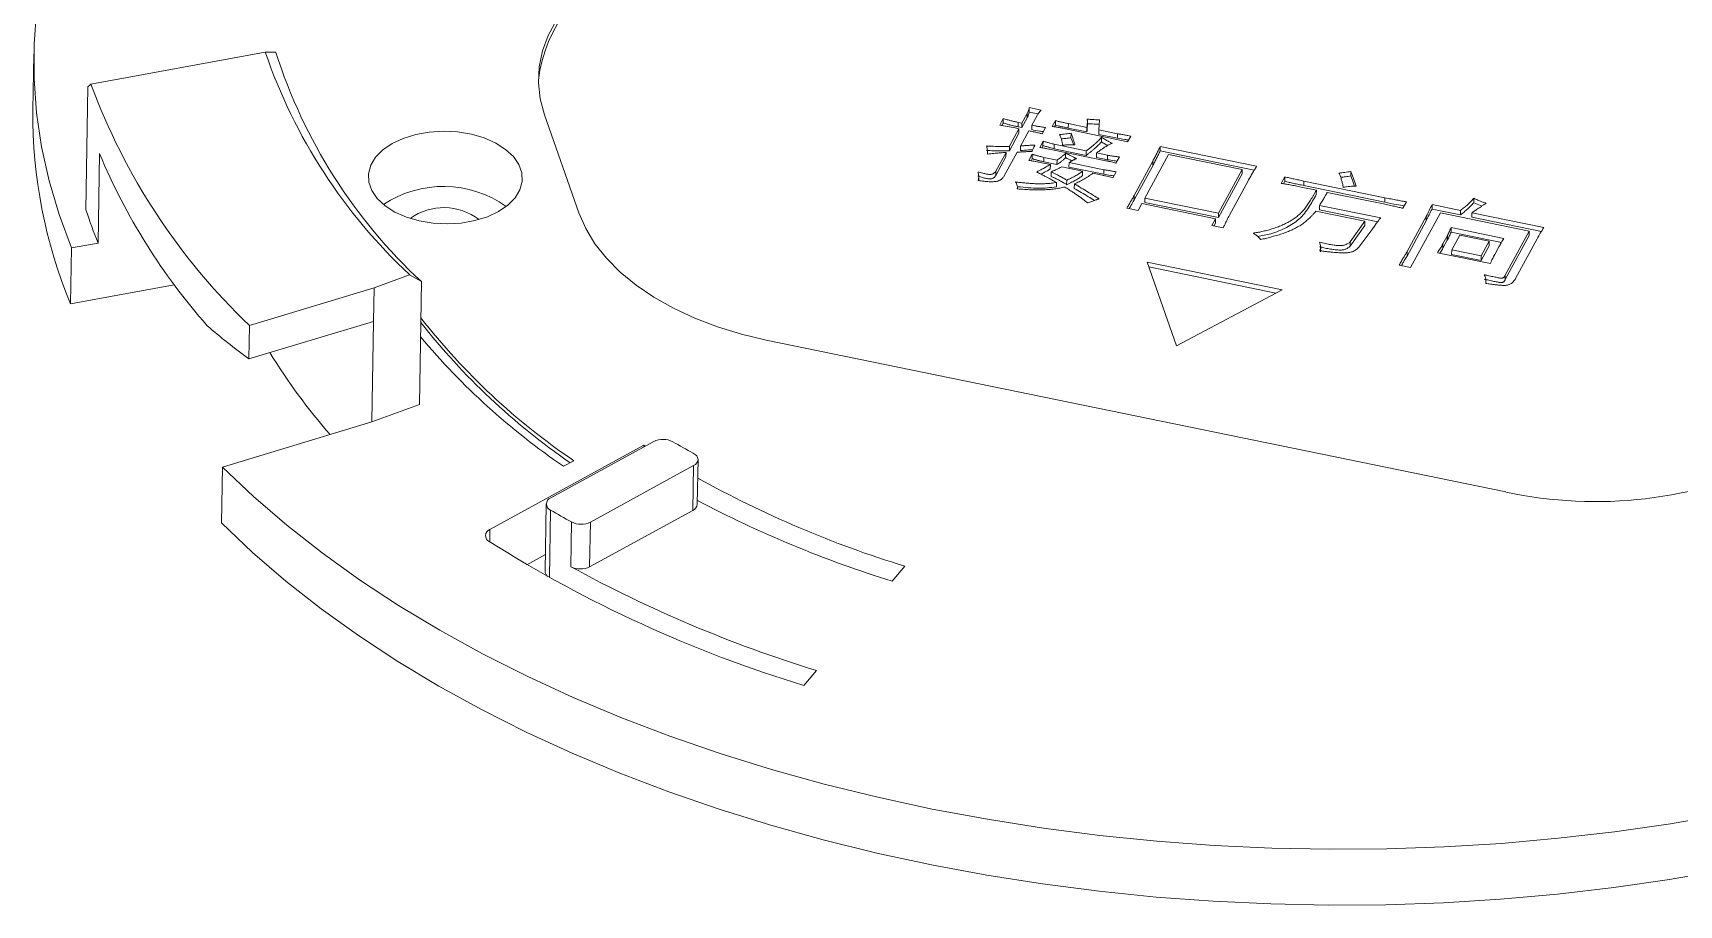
# Model space of a CAD drawing. Header units: inches. Extents: x 1813 to 4218, y 284 to 889.
# Drawn here: x 4082.3 to 4141.1, y 374.8 to 406 of the extents above; entities that cross this region are included whole.
import ezdxf

# ---------------------------------------------------------------- set-up
doc = ezdxf.new("R2010")
doc.units = ezdxf.units.IN
doc.header["$LTSCALE"] = 15

msp = doc.modelspace()

# ---------------------------------------------------------------- linework, layer by layer
at = {"color": 7, "linetype": 'Continuous', "lineweight": 15}
for p, q in [((4082.342, 405.216), (4082.311, 403.22)), ((4090.605, 405.294), (4084.38, 404.147)), ((4084.273, 404.046), (4084.205, 399.654)), ((4117.888, 403.148), (4117.891, 403.308)), ((4117.891, 403.308), (4118.319, 403.22)), ((4100.577, 403.053), (4101.811, 399.544)), ((4116.837, 402.683), (4116.964, 402.916)), ((4116.914, 402.67), (4116.961, 402.756)), ((4116.961, 402.756), (4116.964, 402.916)), ((4117.494, 402.621), (4117.496, 402.78)), ((4117.496, 402.78), (4117.633, 402.752)), ((4117.63, 402.593), (4117.82, 402.942)), ((4117.63, 402.593), (4117.633, 402.752)), ((4117.633, 402.752), (4117.822, 403.102)), ((4117.82, 402.942), (4117.822, 403.102)), ((4117.888, 403.148), (4118.209, 403.083)), ((4118.173, 403.03), (4117.983, 402.68)), ((4118.715, 402.634), (4118.829, 402.843)), ((4118.826, 402.684), (4118.829, 402.843)), ((4119.287, 402.576), (4119.289, 402.736)), ((4119.289, 402.736), (4119.951, 402.6)), ((4119.967, 402.64), (4119.969, 402.8)), ((4120.401, 402.87), (4120.379, 402.512)), ((4117.181, 401.765), (4117.522, 402.395)), ((4117.183, 401.925), (4117.525, 402.554)), ((4117.525, 402.554), (4117.389, 402.582)), ((4117.494, 402.621), (4117.63, 402.593)), ((4117.522, 402.395), (4117.525, 402.554)), ((4117.875, 402.482), (4117.578, 401.935)), ((4117.98, 402.521), (4117.983, 402.68)), ((4118.476, 402.592), (4118.356, 402.371)), ((4118.792, 402.621), (4118.826, 402.684)), ((4120.959, 402.185), (4119.247, 402.537)), ((4119.287, 402.576), (4119.949, 402.44)), ((4119.382, 402.233), (4119.384, 402.392)), ((4119.949, 402.44), (4119.951, 402.6)), ((4120.377, 402.352), (4120.379, 402.512)), ((4120.377, 402.352), (4121.039, 402.216)), ((4120.379, 402.512), (4121.041, 402.376)), ((4120.471, 402.086), (4120.473, 402.246)), ((4121.039, 402.216), (4121.041, 402.376)), ((4121.515, 402.291), (4121.401, 402.081)), ((4084.69, 401.663), (4084.64, 398.469)), ((4116.7, 400.88), (4117.061, 401.544)), ((4116.702, 401.04), (4117.063, 401.704)), ((4117.458, 401.713), (4117.002, 400.874)), ((4117.061, 401.544), (4117.063, 401.704)), ((4117.181, 401.765), (4117.183, 401.925)), ((4117.575, 401.775), (4117.578, 401.935)), ((4117.882, 401.419), (4118.002, 401.64)), ((4118, 401.48), (4118.002, 401.64)), ((4118.265, 401.884), (4118.385, 402.106)), ((4118.342, 401.871), (4118.382, 401.946)), ((4118.382, 401.946), (4118.385, 402.106)), ((4120.626, 401.412), (4118.719, 401.804)), ((4118.778, 401.839), (4118.781, 401.998)), ((4118.778, 401.839), (4119.927, 401.602)), ((4118.781, 401.998), (4119.929, 401.762)), ((4119.19, 401.521), (4119.192, 401.68)), ((4119.927, 401.602), (4119.929, 401.762)), ((4120.297, 401.526), (4120.299, 401.686)), ((4120.299, 401.686), (4120.688, 401.606)), ((4120.686, 401.446), (4120.688, 401.606)), ((4121.11, 401.545), (4120.989, 401.324)), ((4122.869, 401.637), (4122.021, 400.076)), ((4122.565, 401.76), (4122.568, 401.919)), ((4122.565, 401.76), (4125.927, 401.068)), ((4122.568, 401.919), (4126.013, 401.211)), ((4125.496, 401.097), (4122.869, 401.637)), ((4116.7, 400.88), (4116.702, 401.04)), ((4117.96, 401.407), (4118, 401.48)), ((4118.647, 401.274), (4118.336, 401.338)), ((4118.415, 401.369), (4118.418, 401.529)), ((4118.415, 401.369), (4118.882, 401.273)), ((4118.418, 401.529), (4118.885, 401.433)), ((4118.645, 401.115), (4118.647, 401.274)), ((4118.674, 400.85), (4118.677, 401.009)), ((4118.882, 401.273), (4118.885, 401.433)), ((4119.796, 401.038), (4119.056, 401.19)), ((4119.311, 401.185), (4119.313, 401.345)), ((4119.311, 401.185), (4120.556, 400.929)), ((4119.313, 401.345), (4120.559, 401.089)), ((4119.793, 400.879), (4119.796, 401.038)), ((4120.497, 400.894), (4120.166, 400.962)), ((4120.297, 401.526), (4120.686, 401.446)), ((4120.556, 400.929), (4120.559, 401.089)), ((4120.993, 401.012), (4120.879, 400.803)), ((4121.636, 400.008), (4122.3, 401.231)), ((4121.638, 400.167), (4122.302, 401.391)), ((4122.3, 401.231), (4122.302, 401.391)), ((4124.649, 399.535), (4125.496, 401.097)), ((4125.494, 400.937), (4125.496, 401.097)), ((4129.371, 400.865), (4129.374, 401.025)), ((4116.086, 400.702), (4116.088, 400.825)), ((4117.468, 400.404), (4117.469, 400.479)), ((4118.86, 400.475), (4118.862, 400.634)), ((4119.228, 400.554), (4119.23, 400.714)), ((4119.501, 400.42), (4119.504, 400.58)), ((4124.646, 399.376), (4125.494, 400.937)), ((4125.709, 400.691), (4125.044, 399.467)), ((4126.894, 400.602), (4127.02, 400.835)), ((4126.971, 400.589), (4127.018, 400.676)), ((4127.018, 400.676), (4127.02, 400.835)), ((4128.146, 400.358), (4127.601, 400.47)), ((4127.693, 400.524), (4127.695, 400.684)), ((4127.693, 400.524), (4130.593, 399.928)), ((4127.695, 400.684), (4130.595, 400.087)), ((4121.636, 400.008), (4121.638, 400.167)), ((4121.913, 399.878), (4121.781, 399.633)), ((4124.541, 399.337), (4121.913, 399.878)), ((4122.019, 399.916), (4122.021, 400.076)), ((4122.019, 399.916), (4124.646, 399.376)), ((4122.021, 400.076), (4124.649, 399.535)), ((4128.143, 400.198), (4128.146, 400.358)), ((4128.26, 399.656), (4128.263, 399.816)), ((4128.263, 399.816), (4130.443, 399.368)), ((4130.54, 399.866), (4128.535, 400.278)), ((4130.593, 399.928), (4130.595, 400.087)), ((4131.361, 399.943), (4131.234, 399.71)), ((4132.279, 399.685), (4132.281, 399.844)), ((4132.281, 399.844), (4133.293, 399.636)), ((4133.764, 399.91), (4133.767, 400.07)), ((4121.781, 399.633), (4121.372, 399.717)), ((4124.408, 399.093), (4124.541, 399.337)), ((4124.539, 399.178), (4124.541, 399.337)), ((4124.646, 399.376), (4124.649, 399.535)), ((4129.881, 399.25), (4128.129, 399.61)), ((4128.26, 399.656), (4130.336, 399.229)), ((4129.353, 398.516), (4129.881, 399.25)), ((4129.879, 399.09), (4129.881, 399.25)), ((4131.387, 398.003), (4132.07, 399.261)), ((4131.389, 398.162), (4132.073, 399.421)), ((4132.576, 399.551), (4131.513, 397.593)), ((4132.07, 399.261), (4132.073, 399.421)), ((4132.279, 399.685), (4133.291, 399.477)), ((4135.748, 398.898), (4132.576, 399.551)), ((4133.291, 399.477), (4133.293, 399.636)), ((4133.699, 399.393), (4133.702, 399.552)), ((4133.699, 399.393), (4136.183, 398.882)), ((4133.702, 399.552), (4136.271, 399.024)), ((4124.817, 399.009), (4124.408, 399.093)), ((4124.484, 399.077), (4124.539, 399.178)), ((4129.351, 398.357), (4129.879, 399.09)), ((4130.124, 398.941), (4129.66, 398.324)), ((4132.667, 398.444), (4132.825, 398.735)), ((4132.823, 398.575), (4132.825, 398.735)), ((4132.955, 398.859), (4132.958, 399.019)), ((4132.955, 398.859), (4134.754, 398.489)), ((4132.958, 399.019), (4134.846, 398.631)), ((4133.265, 398.748), (4132.981, 398.224)), ((4134.316, 398.532), (4133.265, 398.748)), ((4134.892, 397.166), (4135.746, 398.739)), ((4134.894, 397.325), (4135.748, 398.898)), ((4136.03, 398.62), (4135.258, 397.199)), ((4135.746, 398.739), (4135.748, 398.898)), ((4083.655, 396.297), (4083.686, 398.293)), ((4084.64, 398.469), (4083.686, 398.293)), ((4128.296, 398.153), (4128.3, 398.353)), ((4129.351, 398.357), (4129.353, 398.516)), ((4131.387, 398.003), (4131.389, 398.162)), ((4134.359, 397.733), (4132.471, 398.122)), ((4132.665, 398.284), (4132.823, 398.575)), ((4132.665, 398.284), (4132.667, 398.444)), ((4132.978, 398.064), (4132.981, 398.224)), ((4132.978, 398.064), (4134.029, 397.848)), ((4132.981, 398.224), (4134.032, 398.008)), ((4134.029, 397.848), (4134.314, 398.373)), ((4134.029, 397.848), (4134.032, 398.008)), ((4134.032, 398.008), (4134.316, 398.532)), ((4134.314, 398.373), (4134.316, 398.532)), ((4134.662, 398.332), (4134.516, 398.064)), ((4126.919, 396.797), (4122.098, 397.788)), ((4122.098, 397.788), (4123.151, 394.794)), ((4126.701, 396.682), (4122.159, 397.616)), ((4131.513, 397.593), (4131.104, 397.677)), ((4083.655, 396.297), (4087.358, 396.979)), ((4090.042, 395.523), (4094.492, 396.869)), ((4094.492, 396.869), (4094.474, 395.671)), ((4094.492, 396.869), (4095.764, 397.335)), ((4096.182, 397.091), (4095.764, 397.335)), ((4096.182, 397.091), (4096.114, 392.699)), ((4134.2, 397.028), (4134.202, 397.137)), ((4134.892, 397.166), (4134.894, 397.325)), ((4123.151, 394.794), (4126.919, 396.797)), ((4090.023, 394.326), (4094.474, 395.671)), ((4094.474, 395.671), (4094.418, 392.078)), ((4090.023, 394.326), (4090.042, 395.523)), ((4108.501, 395.004), (4134.913, 389.574)), ((4094.418, 392.078), (4096.114, 392.699)), ((4089.077, 390.463), (4094.418, 392.078)), ((4104.129, 391.242), (4098.629, 388.231)), ((4104.479, 391.377), (4100.802, 389.364)), ((4104.128, 391.185), (4104.129, 391.242)), ((4104.176, 391.211), (4104.129, 391.242)), ((4089.077, 390.463), (4089.046, 388.467)), ((4101.259, 390.491), (4101.625, 390.692)), ((4102.217, 388.498), (4105.902, 390.515)), ((4105.877, 388.918), (4105.902, 390.515)), ((4106.037, 389.134), (4106.062, 390.732)), ((4100.642, 389.147), (4100.605, 386.741)), ((4102.192, 386.9), (4105.877, 388.918)), ((4101.517, 386.905), (4101.542, 388.502)), ((4102.217, 388.498), (4102.192, 386.9)), ((4099.951, 386.976), (4100.614, 387.339)), ((4112.997, 386.389), (4113.448, 386.922)), ((4109.838, 382.661), (4110.29, 383.193))]:
    msp.add_line(p, q, dxfattribs=at)
at = {"color": 8, "linetype": 'Continuous', "lineweight": 15}
for p, q in [((4100.798, 388.925), (4100.76, 386.513)), ((4098.629, 388.231), (4098.622, 387.793))]:
    msp.add_line(p, q, dxfattribs=at)
at = {"color": 7, "linetype": 'Continuous', "lineweight": 15, "flags": 128}
for points in [[(4100.577, 403.053), (4100.424, 403.619), (4100.361, 404.192), (4100.388, 404.764), (4100.506, 405.331), (4100.712, 405.888), (4101.007, 406.43), (4101.385, 406.951), (4101.845, 407.448), (4102.383, 407.916), (4102.992, 408.35), (4103.668, 408.746)], [(4083.686, 398.293), (4083.243, 399.488), (4082.887, 400.692), (4082.62, 401.904), (4082.441, 403.121), (4082.351, 404.341), (4082.351, 405.56), (4082.44, 406.778)], [(4096.466, 402.433), (4095.981, 402.347), (4095.533, 402.208), (4095.136, 402.022), (4094.803, 401.795), (4094.547, 401.534), (4094.375, 401.248), (4094.294, 400.947), (4094.306, 400.642), (4094.412, 400.342), (4094.607, 400.058), (4094.884, 399.8), (4095.235, 399.576), (4095.648, 399.393), (4096.107, 399.26), (4096.599, 399.178), (4097.105, 399.153), (4097.609, 399.183), (4098.093, 399.269), (4098.542, 399.407), (4098.939, 399.594), (4099.272, 399.821), (4099.528, 400.082), (4099.7, 400.368), (4099.781, 400.668), (4099.768, 400.974), (4099.663, 401.274), (4099.468, 401.558), (4099.19, 401.816), (4098.839, 402.04), (4098.427, 402.222), (4097.968, 402.356), (4097.476, 402.437), (4096.97, 402.463), (4096.466, 402.433)], [(4108.501, 395.004), (4107.611, 395.215), (4106.757, 395.477), (4105.947, 395.785), (4105.188, 396.138), (4104.487, 396.533), (4103.851, 396.965), (4103.284, 397.43), (4102.793, 397.926), (4102.381, 398.446), (4102.053, 398.987), (4101.811, 399.544)], [(4105.902, 390.515), (4105.97, 390.562), (4106.021, 390.616), (4106.052, 390.676), (4106.062, 390.738), (4106.05, 390.801), (4106.016, 390.86), (4105.963, 390.915), (4105.892, 390.962)], [(4142.758, 378.065), (4140.791, 377.723), (4138.799, 377.434), (4136.787, 377.2), (4134.757, 377.02), (4132.714, 376.895), (4130.663, 376.825), (4128.607, 376.81), (4126.55, 376.851), (4124.497, 376.947), (4122.452, 377.099), (4120.418, 377.305), (4118.4, 377.565), (4116.403, 377.879), (4114.429, 378.247), (4112.482, 378.667), (4110.568, 379.138), (4108.689, 379.661), (4106.849, 380.233), (4105.053, 380.853), (4103.303, 381.521), (4101.602, 382.235), (4099.956, 382.993), (4098.366, 383.795), (4096.836, 384.637), (4095.369, 385.52), (4093.968, 386.44), (4092.636, 387.397), (4091.375, 388.387), (4090.188, 389.41), (4089.077, 390.463)], [(4142.727, 376.069), (4140.76, 375.727), (4138.768, 375.438), (4136.755, 375.204), (4134.726, 375.024), (4132.683, 374.898), (4130.632, 374.829), (4128.576, 374.814), (4126.519, 374.855), (4124.466, 374.951), (4122.421, 375.102), (4120.387, 375.308), (4118.369, 375.569), (4116.372, 375.883), (4114.398, 376.251), (4112.451, 376.67), (4110.537, 377.142), (4108.658, 377.665), (4106.818, 378.237), (4105.022, 378.857), (4103.271, 379.525), (4101.571, 380.239), (4099.925, 380.997), (4098.335, 381.798), (4096.805, 382.641), (4095.338, 383.523), (4093.937, 384.444), (4092.605, 385.4), (4091.344, 386.391), (4090.157, 387.414), (4089.046, 388.467)]]:
    msp.add_lwpolyline(points, dxfattribs=at)
at = {"color": 7, "linetype": 'Continuous', "lineweight": 15}
for centre, radius, start, end in [((4105.697, 403.604), 5.38, 112.17561, 172.75645), ((4109.079, 411.616), 19.525, 198.89078, 227.00679), ((4109.167, 411.067), 19.078, 197.65002, 227.10634), ((4105.903, 412.107), 22.948, 200.29581, 226.27474), ((4099.793, 403.023), 17.483, 179.35412, 202.62456), ((4105.31, 410.276), 22.346, 202.66991, 221.35065), ((4096.972, 396.622), 3.87, 54.58115, 123.63284), ((4101.824, 405.463), 18.553, 198.24639, 202.14504), ((4096.988, 397.667), 2.067, 52.58103, 125.63297), ((4115.307, 410.823), 24.34, 218.13436, 235.79927), ((4115.628, 411.496), 25.449, 220.06661, 235.62446), ((4115.253, 410.617), 24.271, 218.12383, 235.47309), ((4109.219, 405.851), 21.63, 211.48904, 221.11965), ((4104.812, 390.706), 0.749, 62.319, 116.40527), ((4122.221, 421.204), 34.369, 240.23684, 241.63444), ((4138.123, 404.401), 15.171, 257.78505, 295.66688), ((4124.745, 423.7), 38.474, 240.93021, 252.9241), ((4100.882, 389.143), 0.234, 109.94879, 248.79869), ((4125.078, 425.374), 40.814, 242.19405, 252.78185), ((4120.852, 423.364), 39.852, 239.78699, 241.01832), ((4105.772, 389.163), 0.267, 293.14746, 353.82151), ((4098.706, 388.012), 0.232, 109.34634, 244.54801), ((4101.884, 389.17), 0.75, 242.91417, 296.3684), ((4123.443, 427.214), 46.584, 237.78095, 253.0198), ((4124.335, 428.615), 47.543, 241.31851, 252.8166), ((4101.859, 387.573), 0.75, 242.91417, 296.3684)]:
    msp.add_arc(centre, radius, start, end, dxfattribs=at)
for centre, major_axis, ratio, start_param, end_param in [((4128.47, 413.041), (45.143, 10.91), 0.146336, 2.886909, 2.898088), ((4128.386, 407.667), (45.017, 2.958), 0.481812, 3.594682, 3.661409), ((4101.104, 386.709), (0.499, -0.049), 0.650047, 3.195688, 3.78186)]:
    msp.add_ellipse(centre, major_axis=major_axis, ratio=ratio, start_param=start_param, end_param=end_param, dxfattribs=at)
msp.add_open_spline([(4090.605, 405.294), (4090.732, 405.29), (4090.859, 405.287), (4090.988, 405.283)], degree=3, dxfattribs=at)
for points, knots in [([(4117.822, 403.102), (4117.829, 403.115), (4117.843, 403.143), (4117.86, 403.191), (4117.877, 403.247), (4117.886, 403.287), (4117.891, 403.308)], [0, 0, 0, 0, 0.192447, 0.424692, 0.693033, 1, 1, 1, 1]), ([(4116.961, 402.756), (4117.007, 402.743), (4117.097, 402.716), (4117.233, 402.681), (4117.363, 402.648), (4117.451, 402.63), (4117.494, 402.621)], [0, 0, 0, 0, 0.264276, 0.519614, 0.763961, 1, 1, 1, 1]), ([(4116.964, 402.916), (4117.01, 402.902), (4117.1, 402.876), (4117.235, 402.841), (4117.366, 402.808), (4117.453, 402.79), (4117.496, 402.78)], [0, 0, 0, 0, 0.264276, 0.519614, 0.763961, 1, 1, 1, 1]), ([(4117.82, 402.942), (4117.826, 402.955), (4117.841, 402.984), (4117.858, 403.031), (4117.874, 403.087), (4117.884, 403.127), (4117.888, 403.148)], [0, 0, 0, 0, 0.192447, 0.424692, 0.693033, 1, 1, 1, 1]), ([(4118.319, 403.22), (4118.302, 403.201), (4118.27, 403.166), (4118.23, 403.115), (4118.196, 403.071), (4118.18, 403.043), (4118.173, 403.03)], [0, 0, 0, 0, 0.30699, 0.575065, 0.807539, 1, 1, 1, 1]), ([(4118.829, 402.843), (4118.862, 402.834), (4118.931, 402.816), (4119.041, 402.79), (4119.162, 402.763), (4119.246, 402.745), (4119.289, 402.736)], [0, 0, 0, 0, 0.219647, 0.458868, 0.719464, 1, 1, 1, 1]), ([(4119.951, 402.6), (4119.953, 402.617), (4119.957, 402.65), (4119.963, 402.697), (4119.966, 402.74), (4119.969, 402.779), (4119.97, 402.814), (4119.967, 402.845), (4119.966, 402.872), (4119.962, 402.888), (4119.96, 402.896)], [0, 0, 0, 0, 0.174195, 0.334214, 0.479352, 0.61223, 0.72994, 0.833085, 0.923628, 1, 1, 1, 1]), ([(4119.958, 402.736), (4120.004, 402.733), (4120.089, 402.727), (4120.208, 402.719), (4120.309, 402.713), (4120.371, 402.711), (4120.398, 402.71)], [0, 0, 0, 0, 0.3109118, 0.5818227, 0.8114836, 1, 1, 1, 1]), ([(4119.96, 402.896), (4120.006, 402.892), (4120.091, 402.887), (4120.21, 402.879), (4120.312, 402.873), (4120.373, 402.871), (4120.401, 402.87)], [0, 0, 0, 0, 0.3109118, 0.5818227, 0.8114836, 1, 1, 1, 1]), ([(4117.389, 402.582), (4117.298, 402.601), (4117.115, 402.637), (4116.93, 402.667), (4116.837, 402.683)], [0, 0, 0, 0, 0.499693, 1, 1, 1, 1]), ([(4118.356, 402.371), (4118.31, 402.382), (4118.223, 402.404), (4118.097, 402.434), (4117.982, 402.46), (4117.91, 402.475), (4117.875, 402.482)], [0, 0, 0, 0, 0.287683, 0.549923, 0.788329, 1, 1, 1, 1]), ([(4117.98, 402.521), (4118.072, 402.503), (4118.21, 402.476), (4118.349, 402.453), (4118.396, 402.445)], [0, 0, 0, 0, 0.6633479, 1, 1, 1, 1]), ([(4117.983, 402.68), (4118.017, 402.674), (4118.091, 402.659), (4118.207, 402.638), (4118.337, 402.615), (4118.428, 402.6), (4118.476, 402.592)], [0, 0, 0, 0, 0.211671, 0.450077, 0.712317, 1, 1, 1, 1]), ([(4119.247, 402.537), (4119.196, 402.547), (4119.101, 402.567), (4118.962, 402.593), (4118.835, 402.615), (4118.753, 402.628), (4118.715, 402.634)], [0, 0, 0, 0, 0.285055, 0.54552, 0.784221, 1, 1, 1, 1]), ([(4118.826, 402.684), (4118.859, 402.675), (4118.928, 402.656), (4119.039, 402.63), (4119.159, 402.603), (4119.243, 402.585), (4119.287, 402.576)], [0, 0, 0, 0, 0.219647, 0.458868, 0.719464, 1, 1, 1, 1]), ([(4118.971, 402.348), (4119.01, 402.35), (4119.086, 402.355), (4119.194, 402.365), (4119.293, 402.377), (4119.355, 402.388), (4119.384, 402.392)], [0, 0, 0, 0, 0.2828032, 0.5423144, 0.7822919, 1, 1, 1, 1]), ([(4119.085, 401.962), (4119.082, 401.982), (4119.076, 402.022), (4119.066, 402.08), (4119.053, 402.134), (4119.04, 402.184), (4119.025, 402.23), (4119.008, 402.273), (4118.991, 402.312), (4118.977, 402.336), (4118.971, 402.348)], [0, 0, 0, 0, 0.157289, 0.305128, 0.443482, 0.572996, 0.692731, 0.804424, 0.906029, 1, 1, 1, 1]), ([(4119.035, 402.194), (4119.091, 402.197), (4119.208, 402.205), (4119.322, 402.223), (4119.382, 402.233)], [0, 0, 0, 0, 0.475967, 1, 1, 1, 1]), ([(4119.382, 402.233), (4119.412, 402.155), (4119.446, 402.07), (4119.472, 401.983), (4119.474, 401.975)], [0, 0, 0, 0, 0.905042, 1, 1, 1, 1]), ([(4119.384, 402.392), (4119.393, 402.37), (4119.409, 402.326), (4119.433, 402.262), (4119.453, 402.203), (4119.474, 402.149), (4119.488, 402.099), (4119.504, 402.054), (4119.515, 402.013), (4119.522, 401.987), (4119.525, 401.975)], [0, 0, 0, 0, 0.163727, 0.315854, 0.457312, 0.587716, 0.707876, 0.816039, 0.913069, 1, 1, 1, 1]), ([(4119.929, 401.762), (4119.959, 401.785), (4120.017, 401.828), (4120.099, 401.894), (4120.176, 401.958), (4120.247, 402.019), (4120.313, 402.079), (4120.372, 402.136), (4120.426, 402.191), (4120.458, 402.228), (4120.473, 402.246)], [0, 0, 0, 0, 0.147322, 0.287743, 0.42181, 0.550074, 0.671864, 0.787257, 0.896346, 1, 1, 1, 1]), ([(4119.949, 402.44), (4119.958, 402.495), (4119.969, 402.562), (4119.964, 402.629), (4119.963, 402.64)], [0, 0, 0, 0, 0.82775, 1, 1, 1, 1]), ([(4120.473, 402.246), (4120.495, 402.232), (4120.537, 402.206), (4120.598, 402.169), (4120.652, 402.135), (4120.703, 402.106), (4120.747, 402.08), (4120.787, 402.059), (4120.82, 402.04), (4120.842, 402.03), (4120.851, 402.026)], [0, 0, 0, 0, 0.180511, 0.345411, 0.493423, 0.627165, 0.744061, 0.844136, 0.930673, 1, 1, 1, 1]), ([(4121.401, 402.081), (4121.33, 402.1), (4121.184, 402.137), (4121.035, 402.169), (4120.959, 402.185)], [0, 0, 0, 0, 0.490012, 1, 1, 1, 1]), ([(4121.039, 402.216), (4121.128, 402.201), (4121.261, 402.18), (4121.392, 402.154), (4121.436, 402.146)], [0, 0, 0, 0, 0.668306, 1, 1, 1, 1]), ([(4121.041, 402.376), (4121.086, 402.368), (4121.172, 402.355), (4121.295, 402.333), (4121.409, 402.312), (4121.48, 402.298), (4121.515, 402.291)], [0, 0, 0, 0, 0.281179, 0.542001, 0.781072, 1, 1, 1, 1]), ([(4116.365, 401.778), (4116.408, 401.775), (4116.49, 401.771), (4116.611, 401.765), (4116.723, 401.762), (4116.829, 401.759), (4116.927, 401.759), (4117.018, 401.759), (4117.102, 401.762), (4117.155, 401.764), (4117.181, 401.765)], [0, 0, 0, 0, 0.1569, 0.303679, 0.442644, 0.571549, 0.691886, 0.803143, 0.906037, 1, 1, 1, 1]), ([(4116.368, 401.937), (4116.41, 401.935), (4116.493, 401.931), (4116.613, 401.925), (4116.726, 401.922), (4116.832, 401.919), (4116.93, 401.919), (4117.021, 401.919), (4117.105, 401.921), (4117.158, 401.924), (4117.183, 401.925)], [0, 0, 0, 0, 0.1569, 0.303679, 0.442644, 0.571549, 0.691886, 0.803143, 0.906037, 1, 1, 1, 1]), ([(4116.404, 401.645), (4116.403, 401.675), (4116.402, 401.732), (4116.395, 401.811), (4116.385, 401.879), (4116.373, 401.919), (4116.368, 401.937)], [0, 0, 0, 0, 0.311518, 0.581435, 0.810693, 1, 1, 1, 1]), ([(4117.063, 401.704), (4117.047, 401.703), (4117.011, 401.702), (4116.953, 401.699), (4116.885, 401.694), (4116.808, 401.687), (4116.72, 401.679), (4116.623, 401.669), (4116.517, 401.658), (4116.442, 401.649), (4116.404, 401.645)], [0, 0, 0, 0, 0.072203, 0.160483, 0.262392, 0.380512, 0.512344, 0.659447, 0.822839, 1, 1, 1, 1]), ([(4117.994, 401.745), (4117.963, 401.744), (4117.901, 401.74), (4117.813, 401.735), (4117.734, 401.731), (4117.663, 401.727), (4117.6, 401.723), (4117.545, 401.72), (4117.499, 401.716), (4117.471, 401.714), (4117.458, 401.713)], [0, 0, 0, 0, 0.178325, 0.342835, 0.490395, 0.62286, 0.740234, 0.842523, 0.928471, 1, 1, 1, 1]), ([(4117.575, 401.775), (4117.672, 401.783), (4117.819, 401.796), (4117.967, 401.804), (4118.018, 401.807)], [0, 0, 0, 0, 0.654715, 1, 1, 1, 1]), ([(4117.578, 401.935), (4117.589, 401.936), (4117.614, 401.939), (4117.657, 401.943), (4117.708, 401.947), (4117.769, 401.952), (4117.838, 401.956), (4117.916, 401.961), (4118.002, 401.966), (4118.063, 401.969), (4118.095, 401.971)], [0, 0, 0, 0, 0.065024, 0.147543, 0.248205, 0.36446, 0.497633, 0.647742, 0.815397, 1, 1, 1, 1]), ([(4118.095, 401.971), (4118.083, 401.947), (4118.059, 401.903), (4118.03, 401.842), (4118.008, 401.791), (4117.999, 401.759), (4117.994, 401.745)], [0, 0, 0, 0, 0.318998, 0.591467, 0.817619, 1, 1, 1, 1]), ([(4118.002, 401.64), (4118.011, 401.637), (4118.031, 401.63), (4118.065, 401.621), (4118.106, 401.609), (4118.154, 401.596), (4118.209, 401.581), (4118.273, 401.565), (4118.343, 401.547), (4118.392, 401.535), (4118.418, 401.529)], [0, 0, 0, 0, 0.0664, 0.149127, 0.248691, 0.364914, 0.497819, 0.648974, 0.815291, 1, 1, 1, 1]), ([(4118.719, 401.804), (4118.692, 401.809), (4118.632, 401.821), (4118.529, 401.839), (4118.405, 401.861), (4118.314, 401.876), (4118.265, 401.884)], [0, 0, 0, 0, 0.1769767, 0.4023261, 0.676093, 1, 1, 1, 1]), ([(4118.382, 401.946), (4118.426, 401.935), (4118.507, 401.915), (4118.617, 401.885), (4118.706, 401.861), (4118.756, 401.845), (4118.778, 401.839)], [0, 0, 0, 0, 0.329004, 0.605656, 0.829724, 1, 1, 1, 1]), ([(4118.385, 402.106), (4118.429, 402.095), (4118.51, 402.074), (4118.619, 402.045), (4118.708, 402.021), (4118.759, 402.005), (4118.781, 401.998)], [0, 0, 0, 0, 0.329004, 0.605656, 0.829724, 1, 1, 1, 1]), ([(4118.885, 401.433), (4118.905, 401.446), (4118.942, 401.473), (4118.994, 401.511), (4119.041, 401.546), (4119.083, 401.578), (4119.119, 401.608), (4119.148, 401.635), (4119.173, 401.658), (4119.187, 401.673), (4119.192, 401.68)], [0, 0, 0, 0, 0.1750251, 0.3345999, 0.4798049, 0.6129023, 0.7293659, 0.8339474, 0.9243229, 1, 1, 1, 1]), ([(4119.525, 401.975), (4119.498, 401.975), (4119.446, 401.976), (4119.372, 401.977), (4119.305, 401.975), (4119.246, 401.975), (4119.195, 401.972), (4119.152, 401.97), (4119.116, 401.966), (4119.095, 401.963), (4119.085, 401.962)], [0, 0, 0, 0, 0.185422, 0.353484, 0.503176, 0.636611, 0.752544, 0.852288, 0.934382, 1, 1, 1, 1]), ([(4119.192, 401.68), (4119.215, 401.669), (4119.259, 401.646), (4119.322, 401.613), (4119.379, 401.583), (4119.432, 401.558), (4119.477, 401.534), (4119.517, 401.514), (4119.553, 401.498), (4119.574, 401.488), (4119.583, 401.484)], [0, 0, 0, 0, 0.178195, 0.341631, 0.488918, 0.622292, 0.740065, 0.841146, 0.928392, 1, 1, 1, 1]), ([(4119.927, 401.602), (4119.957, 401.625), (4120.015, 401.669), (4120.097, 401.735), (4120.174, 401.798), (4120.245, 401.86), (4120.31, 401.919), (4120.369, 401.976), (4120.423, 402.032), (4120.455, 402.069), (4120.471, 402.086)], [0, 0, 0, 0, 0.147322, 0.287743, 0.42181, 0.550074, 0.671864, 0.787257, 0.896346, 1, 1, 1, 1]), ([(4120.851, 402.026), (4120.837, 402.022), (4120.805, 402.013), (4120.757, 401.99), (4120.7, 401.96), (4120.635, 401.922), (4120.562, 401.875), (4120.481, 401.82), (4120.392, 401.756), (4120.331, 401.71), (4120.299, 401.686)], [0, 0, 0, 0, 0.05822, 0.134351, 0.228969, 0.344095, 0.477473, 0.631803, 0.80595, 1, 1, 1, 1]), ([(4120.471, 402.086), (4120.537, 402.043), (4120.608, 401.997), (4120.686, 401.955), (4120.69, 401.952)], [0, 0, 0, 0, 0.94289, 1, 1, 1, 1]), ([(4120.688, 401.606), (4120.714, 401.602), (4120.762, 401.594), (4120.831, 401.583), (4120.894, 401.573), (4120.95, 401.565), (4121, 401.558), (4121.042, 401.553), (4121.078, 401.548), (4121.1, 401.546), (4121.11, 401.545)], [0, 0, 0, 0, 0.181169, 0.346583, 0.496119, 0.630053, 0.746524, 0.847304, 0.932193, 1, 1, 1, 1]), ([(4122.3, 401.231), (4122.324, 401.277), (4122.373, 401.368), (4122.441, 401.502), (4122.506, 401.632), (4122.546, 401.717), (4122.565, 401.76)], [0, 0, 0, 0, 0.26247, 0.516739, 0.762014, 1, 1, 1, 1]), ([(4122.302, 401.391), (4122.327, 401.437), (4122.375, 401.527), (4122.444, 401.661), (4122.509, 401.791), (4122.548, 401.877), (4122.568, 401.919)], [0, 0, 0, 0, 0.26247, 0.516739, 0.762014, 1, 1, 1, 1]), ([(4116.062, 401.016), (4116.091, 401.007), (4116.147, 400.989), (4116.227, 400.968), (4116.298, 400.949), (4116.361, 400.935), (4116.415, 400.924), (4116.46, 400.919), (4116.498, 400.916), (4116.538, 400.92), (4116.58, 400.934), (4116.625, 400.96), (4116.667, 400.996), (4116.69, 401.024), (4116.702, 401.04)], [0, 0, 0, 0, 0.127185, 0.240955, 0.340645, 0.427256, 0.500095, 0.56063, 0.60836, 0.646213, 0.715803, 0.79551, 0.889192, 1, 1, 1, 1]), ([(4116.066, 400.704), (4116.07, 400.711), (4116.077, 400.728), (4116.083, 400.755), (4116.087, 400.788), (4116.088, 400.824), (4116.086, 400.866), (4116.081, 400.911), (4116.073, 400.962), (4116.066, 400.997), (4116.062, 401.016)], [0, 0, 0, 0, 0.074353, 0.162881, 0.266305, 0.383688, 0.514874, 0.660544, 0.822216, 1, 1, 1, 1]), ([(4118.336, 401.338), (4118.288, 401.348), (4118.198, 401.366), (4118.074, 401.389), (4117.972, 401.407), (4117.909, 401.415), (4117.882, 401.419)], [0, 0, 0, 0, 0.323186, 0.596631, 0.822092, 1, 1, 1, 1]), ([(4118, 401.48), (4118.009, 401.477), (4118.028, 401.471), (4118.063, 401.461), (4118.103, 401.449), (4118.151, 401.436), (4118.207, 401.421), (4118.27, 401.406), (4118.34, 401.388), (4118.389, 401.376), (4118.415, 401.369)], [0, 0, 0, 0, 0.0664, 0.149127, 0.248691, 0.364914, 0.497819, 0.648974, 0.815291, 1, 1, 1, 1]), ([(4118.159, 401.012), (4118.174, 401.019), (4118.206, 401.035), (4118.257, 401.059), (4118.311, 401.088), (4118.369, 401.119), (4118.433, 401.153), (4118.501, 401.191), (4118.572, 401.232), (4118.622, 401.26), (4118.647, 401.274)], [0, 0, 0, 0, 0.088843, 0.187899, 0.297564, 0.417886, 0.547465, 0.687739, 0.838737, 1, 1, 1, 1]), ([(4118.862, 400.634), (4118.848, 400.642), (4118.814, 400.66), (4118.758, 400.691), (4118.689, 400.728), (4118.608, 400.773), (4118.513, 400.823), (4118.407, 400.88), (4118.287, 400.944), (4118.203, 400.989), (4118.159, 401.012)], [0, 0, 0, 0, 0.062793, 0.143362, 0.241382, 0.35792, 0.491595, 0.64336, 0.812579, 1, 1, 1, 1]), ([(4118.31, 400.931), (4118.352, 400.953), (4118.467, 401.011), (4118.576, 401.074), (4118.645, 401.115)], [0, 0, 0, 0, 0.363796, 1, 1, 1, 1]), ([(4119.056, 401.19), (4119.016, 401.172), (4118.941, 401.139), (4118.838, 401.09), (4118.75, 401.048), (4118.7, 401.021), (4118.677, 401.009)], [0, 0, 0, 0, 0.310424, 0.580358, 0.810722, 1, 1, 1, 1]), ([(4118.677, 401.009), (4118.709, 400.994), (4118.771, 400.965), (4118.858, 400.922), (4118.939, 400.882), (4119.012, 400.844), (4119.077, 400.808), (4119.135, 400.775), (4119.186, 400.744), (4119.216, 400.724), (4119.23, 400.714)], [0, 0, 0, 0, 0.164135, 0.317252, 0.457696, 0.588172, 0.707803, 0.816258, 0.913618, 1, 1, 1, 1]), ([(4118.882, 401.273), (4118.902, 401.287), (4118.94, 401.313), (4118.991, 401.351), (4119.039, 401.386), (4119.08, 401.419), (4119.116, 401.448), (4119.145, 401.475), (4119.171, 401.499), (4119.184, 401.514), (4119.19, 401.521)], [0, 0, 0, 0, 0.1750251, 0.3345999, 0.4798049, 0.6129023, 0.7293659, 0.8339474, 0.9243229, 1, 1, 1, 1]), ([(4119.19, 401.521), (4119.261, 401.483), (4119.336, 401.444), (4119.413, 401.406), (4119.416, 401.404)], [0, 0, 0, 0, 0.959883, 1, 1, 1, 1]), ([(4119.23, 400.714), (4119.261, 400.728), (4119.32, 400.756), (4119.405, 400.797), (4119.484, 400.838), (4119.558, 400.879), (4119.625, 400.919), (4119.688, 400.959), (4119.745, 400.998), (4119.779, 401.025), (4119.796, 401.038)], [0, 0, 0, 0, 0.14615, 0.285946, 0.419776, 0.546938, 0.668416, 0.784793, 0.894952, 1, 1, 1, 1]), ([(4119.583, 401.484), (4119.576, 401.481), (4119.56, 401.476), (4119.535, 401.466), (4119.507, 401.453), (4119.476, 401.437), (4119.44, 401.418), (4119.401, 401.396), (4119.358, 401.372), (4119.328, 401.354), (4119.313, 401.345)], [0, 0, 0, 0, 0.068741, 0.153196, 0.25216, 0.368764, 0.501293, 0.650589, 0.817761, 1, 1, 1, 1]), ([(4120.166, 400.962), (4120.112, 400.925), (4120.008, 400.852), (4119.844, 400.751), (4119.678, 400.66), (4119.561, 400.606), (4119.504, 400.58)], [0, 0, 0, 0, 0.266477, 0.521098, 0.765411, 1, 1, 1, 1]), ([(4120.559, 401.089), (4120.587, 401.084), (4120.641, 401.074), (4120.717, 401.062), (4120.784, 401.05), (4120.843, 401.04), (4120.893, 401.031), (4120.934, 401.023), (4120.967, 401.018), (4120.985, 401.014), (4120.993, 401.012)], [0, 0, 0, 0, 0.19533, 0.368831, 0.523687, 0.660065, 0.774527, 0.868758, 0.944506, 1, 1, 1, 1]), ([(4120.989, 401.324), (4120.966, 401.331), (4120.915, 401.346), (4120.83, 401.367), (4120.732, 401.389), (4120.663, 401.404), (4120.626, 401.412)], [0, 0, 0, 0, 0.201718, 0.435668, 0.700403, 1, 1, 1, 1]), ([(4120.686, 401.446), (4120.764, 401.433), (4120.877, 401.414), (4120.992, 401.4), (4121.028, 401.396)], [0, 0, 0, 0, 0.687955, 1, 1, 1, 1]), ([(4126.013, 401.211), (4125.987, 401.17), (4125.935, 401.087), (4125.86, 400.959), (4125.783, 400.827), (4125.734, 400.736), (4125.709, 400.691)], [0, 0, 0, 0, 0.237986, 0.483261, 0.73753, 1, 1, 1, 1]), ([(4128.954, 400.969), (4129.023, 400.977), (4129.164, 400.993), (4129.303, 401.014), (4129.374, 401.025)], [0, 0, 0, 0, 0.494051, 1, 1, 1, 1]), ([(4129.109, 400.458), (4129.1, 400.502), (4129.083, 400.59), (4129.048, 400.719), (4129.005, 400.846), (4128.971, 400.928), (4128.954, 400.969)], [0, 0, 0, 0, 0.257781, 0.510001, 0.757059, 1, 1, 1, 1]), ([(4129.374, 401.025), (4129.391, 400.984), (4129.427, 400.901), (4129.476, 400.773), (4129.525, 400.641), (4129.553, 400.551), (4129.568, 400.506)], [0, 0, 0, 0, 0.239359, 0.484845, 0.738901, 1, 1, 1, 1]), ([(4116.06, 400.856), (4116.089, 400.847), (4116.144, 400.83), (4116.224, 400.808), (4116.295, 400.789), (4116.358, 400.775), (4116.412, 400.764), (4116.458, 400.759), (4116.496, 400.756), (4116.535, 400.76), (4116.578, 400.775), (4116.623, 400.8), (4116.664, 400.836), (4116.687, 400.865), (4116.7, 400.88)], [0, 0, 0, 0, 0.127185, 0.240955, 0.340645, 0.427256, 0.500095, 0.56063, 0.60836, 0.646213, 0.715803, 0.79551, 0.889192, 1, 1, 1, 1]), ([(4117.002, 400.874), (4116.995, 400.861), (4116.98, 400.836), (4116.953, 400.801), (4116.923, 400.77), (4116.889, 400.743), (4116.852, 400.719), (4116.811, 400.7), (4116.768, 400.684), (4116.719, 400.672), (4116.666, 400.664), (4116.604, 400.66), (4116.535, 400.659), (4116.457, 400.661), (4116.371, 400.667), (4116.276, 400.676), (4116.174, 400.688), (4116.103, 400.699), (4116.066, 400.704)], [0, 0, 0, 0, 0.061643, 0.118915, 0.172963, 0.223704, 0.271558, 0.317566, 0.363169, 0.408771, 0.45722, 0.51203, 0.574155, 0.643348, 0.72038, 0.805643, 0.898613, 1, 1, 1, 1]), ([(4117.4, 400.65), (4117.455, 400.643), (4117.567, 400.63), (4117.739, 400.614), (4117.919, 400.6), (4118.103, 400.588), (4118.293, 400.583), (4118.483, 400.59), (4118.674, 400.605), (4118.799, 400.624), (4118.862, 400.634)], [0, 0, 0, 0, 0.113469, 0.231716, 0.353255, 0.479684, 0.608227, 0.737119, 0.867206, 1, 1, 1, 1]), ([(4117.461, 400.404), (4117.465, 400.421), (4117.473, 400.458), (4117.463, 400.517), (4117.439, 400.582), (4117.413, 400.626), (4117.4, 400.65)], [0, 0, 0, 0, 0.20703, 0.441195, 0.703016, 1, 1, 1, 1]), ([(4119.162, 400.469), (4119.103, 400.456), (4118.984, 400.43), (4118.798, 400.401), (4118.605, 400.381), (4118.402, 400.37), (4118.189, 400.367), (4117.96, 400.373), (4117.716, 400.384), (4117.548, 400.397), (4117.461, 400.404)], [0, 0, 0, 0, 0.1097966, 0.2209856, 0.3349484, 0.4514916, 0.5741667, 0.7063988, 0.8482548, 1, 1, 1, 1]), ([(4117.495, 400.483), (4117.736, 400.454), (4118.193, 400.399), (4118.646, 400.451), (4118.86, 400.475)], [0, 0, 0, 0, 0.52941, 1, 1, 1, 1]), ([(4118.674, 400.85), (4118.706, 400.835), (4118.768, 400.806), (4118.855, 400.763), (4118.936, 400.723), (4119.009, 400.685), (4119.075, 400.649), (4119.133, 400.615), (4119.183, 400.584), (4119.214, 400.564), (4119.228, 400.554)], [0, 0, 0, 0, 0.164135, 0.317252, 0.457696, 0.588172, 0.707803, 0.816258, 0.913618, 1, 1, 1, 1]), ([(4119.978, 399.9), (4119.957, 399.918), (4119.912, 399.956), (4119.836, 400.014), (4119.751, 400.078), (4119.653, 400.146), (4119.547, 400.22), (4119.428, 400.298), (4119.3, 400.383), (4119.209, 400.44), (4119.162, 400.469)], [0, 0, 0, 0, 0.087544, 0.186212, 0.29507, 0.414366, 0.544779, 0.685726, 0.837299, 1, 1, 1, 1]), ([(4119.228, 400.554), (4119.258, 400.568), (4119.317, 400.596), (4119.402, 400.637), (4119.482, 400.679), (4119.555, 400.719), (4119.623, 400.76), (4119.685, 400.799), (4119.742, 400.839), (4119.777, 400.865), (4119.793, 400.879)], [0, 0, 0, 0, 0.14615, 0.285946, 0.419776, 0.546938, 0.668416, 0.784793, 0.894952, 1, 1, 1, 1]), ([(4119.501, 400.42), (4119.667, 400.322), (4119.909, 400.18), (4120.145, 400.035), (4120.218, 399.99)], [0, 0, 0, 0, 0.688896, 1, 1, 1, 1]), ([(4119.504, 400.58), (4119.586, 400.532), (4119.745, 400.438), (4119.973, 400.301), (4120.185, 400.173), (4120.319, 400.09), (4120.384, 400.049)], [0, 0, 0, 0, 0.276276, 0.535252, 0.776397, 1, 1, 1, 1]), ([(4120.879, 400.803), (4120.855, 400.81), (4120.803, 400.825), (4120.714, 400.847), (4120.611, 400.87), (4120.536, 400.886), (4120.497, 400.894)], [0, 0, 0, 0, 0.1953343, 0.4249995, 0.6950088, 1, 1, 1, 1]), ([(4120.556, 400.929), (4120.638, 400.915), (4120.757, 400.895), (4120.876, 400.873), (4120.914, 400.866)], [0, 0, 0, 0, 0.680359, 1, 1, 1, 1]), ([(4127.601, 400.47), (4127.533, 400.484), (4127.403, 400.51), (4127.217, 400.546), (4127.05, 400.577), (4126.944, 400.594), (4126.894, 400.602)], [0, 0, 0, 0, 0.290995, 0.555299, 0.790906, 1, 1, 1, 1]), ([(4127.018, 400.676), (4127.07, 400.663), (4127.176, 400.637), (4127.342, 400.599), (4127.514, 400.561), (4127.633, 400.537), (4127.693, 400.524)], [0, 0, 0, 0, 0.234077, 0.478533, 0.73453, 1, 1, 1, 1]), ([(4127.02, 400.835), (4127.072, 400.823), (4127.179, 400.796), (4127.344, 400.759), (4127.517, 400.721), (4127.635, 400.696), (4127.695, 400.684)], [0, 0, 0, 0, 0.234077, 0.478533, 0.73453, 1, 1, 1, 1]), ([(4129.011, 400.817), (4129.07, 400.824), (4129.191, 400.838), (4129.31, 400.856), (4129.371, 400.865)], [0, 0, 0, 0, 0.4867697, 1, 1, 1, 1]), ([(4129.568, 400.506), (4129.531, 400.504), (4129.455, 400.501), (4129.342, 400.491), (4129.226, 400.477), (4129.148, 400.464), (4129.109, 400.458)], [0, 0, 0, 0, 0.238567, 0.484066, 0.738168, 1, 1, 1, 1]), ([(4129.371, 400.865), (4129.412, 400.769), (4129.464, 400.648), (4129.504, 400.526), (4129.513, 400.502)], [0, 0, 0, 0, 0.798293, 1, 1, 1, 1]), ([(4120.384, 400.049), (4120.376, 400.047), (4120.358, 400.041), (4120.327, 400.031), (4120.288, 400.017), (4120.241, 400), (4120.187, 399.979), (4120.124, 399.955), (4120.054, 399.929), (4120.004, 399.91), (4119.978, 399.9)], [0, 0, 0, 0, 0.054766, 0.130884, 0.224988, 0.340523, 0.475285, 0.630284, 0.80552, 1, 1, 1, 1]), ([(4121.372, 399.717), (4121.394, 399.75), (4121.439, 399.82), (4121.503, 399.929), (4121.571, 400.045), (4121.615, 400.126), (4121.638, 400.167)], [0, 0, 0, 0, 0.226205, 0.468379, 0.725665, 1, 1, 1, 1]), ([(4121.457, 399.699), (4121.479, 399.736), (4121.543, 399.837), (4121.599, 399.941), (4121.636, 400.008)], [0, 0, 0, 0, 0.355548, 1, 1, 1, 1]), ([(4125.887, 398.827), (4125.938, 398.834), (4126.046, 398.846), (4126.21, 398.879), (4126.384, 398.921), (4126.564, 398.974), (4126.747, 399.034), (4126.922, 399.106), (4127.089, 399.185), (4127.246, 399.273), (4127.393, 399.369), (4127.525, 399.476), (4127.643, 399.591), (4127.728, 399.695), (4127.792, 399.783), (4127.842, 399.853), (4127.891, 399.928), (4127.942, 400.006), (4127.992, 400.089), (4128.044, 400.174), (4128.095, 400.265), (4128.129, 400.326), (4128.146, 400.358)], [0, 0, 0, 0, 0.043543, 0.091103, 0.143004, 0.199499, 0.258291, 0.316935, 0.37587, 0.435391, 0.495591, 0.556701, 0.619044, 0.683315, 0.716736, 0.751993, 0.789082, 0.827829, 0.868219, 0.910275, 0.954198, 1, 1, 1, 1]), ([(4126.047, 398.702), (4126.207, 398.731), (4126.582, 398.799), (4127.094, 399.012), (4127.582, 399.328), (4127.887, 399.748), (4128.058, 400.048), (4128.143, 400.198)], [0, 0, 0, 0, 0.14554, 0.341542, 0.537442, 0.768523, 1, 1, 1, 1]), ([(4128.535, 400.278), (4128.529, 400.266), (4128.515, 400.24), (4128.49, 400.199), (4128.463, 400.151), (4128.431, 400.096), (4128.394, 400.035), (4128.355, 399.968), (4128.31, 399.894), (4128.279, 399.842), (4128.263, 399.816)], [0, 0, 0, 0, 0.0758992, 0.1657015, 0.2693852, 0.3869692, 0.5193818, 0.6656735, 0.8258986, 1, 1, 1, 1]), ([(4131.234, 399.71), (4131.213, 399.715), (4131.168, 399.727), (4131.097, 399.744), (4131.019, 399.762), (4130.936, 399.781), (4130.846, 399.801), (4130.749, 399.822), (4130.647, 399.844), (4130.576, 399.858), (4130.54, 399.866)], [0, 0, 0, 0, 0.094795, 0.197799, 0.309947, 0.430316, 0.559904, 0.697697, 0.844743, 1, 1, 1, 1]), ([(4130.593, 399.928), (4130.735, 399.899), (4130.963, 399.852), (4131.194, 399.812), (4131.282, 399.797)], [0, 0, 0, 0, 0.622133, 1, 1, 1, 1]), ([(4130.595, 400.087), (4130.67, 400.072), (4130.811, 400.044), (4131.013, 400.005), (4131.193, 399.971), (4131.307, 399.952), (4131.361, 399.943)], [0, 0, 0, 0, 0.293311, 0.557234, 0.79276, 1, 1, 1, 1]), ([(4132.073, 399.421), (4132.105, 399.492), (4132.17, 399.634), (4132.244, 399.774), (4132.281, 399.844)], [0, 0, 0, 0, 0.500186, 1, 1, 1, 1]), ([(4133.291, 399.477), (4133.336, 399.51), (4133.424, 399.575), (4133.523, 399.661), (4133.596, 399.731), (4133.653, 399.787), (4133.708, 399.847), (4133.745, 399.889), (4133.764, 399.91)], [0, 0, 0, 0, 0.2476428, 0.48291, 0.602225, 0.7281161, 0.8602853, 1, 1, 1, 1]), ([(4133.293, 399.636), (4133.338, 399.67), (4133.426, 399.734), (4133.525, 399.82), (4133.599, 399.891), (4133.655, 399.947), (4133.711, 400.007), (4133.748, 400.049), (4133.767, 400.07)], [0, 0, 0, 0, 0.2476428, 0.48291, 0.602225, 0.7281161, 0.8602853, 1, 1, 1, 1]), ([(4134.209, 399.889), (4134.18, 399.87), (4134.124, 399.833), (4134.042, 399.781), (4133.969, 399.732), (4133.901, 399.689), (4133.842, 399.648), (4133.789, 399.613), (4133.743, 399.581), (4133.715, 399.561), (4133.702, 399.552)], [0, 0, 0, 0, 0.1708079, 0.3286679, 0.4736668, 0.6048047, 0.7230979, 0.8284369, 0.9213473, 1, 1, 1, 1]), ([(4133.764, 399.91), (4133.843, 399.874), (4133.937, 399.83), (4134.037, 399.793), (4134.053, 399.787)], [0, 0, 0, 0, 0.847417, 1, 1, 1, 1]), ([(4133.767, 400.07), (4133.792, 400.059), (4133.84, 400.037), (4133.909, 400.006), (4133.973, 399.979), (4134.032, 399.955), (4134.083, 399.933), (4134.13, 399.916), (4134.171, 399.901), (4134.197, 399.892), (4134.209, 399.889)], [0, 0, 0, 0, 0.175326, 0.335777, 0.483211, 0.614966, 0.731843, 0.835895, 0.924786, 1, 1, 1, 1]), ([(4125.044, 399.467), (4125.025, 399.431), (4124.986, 399.358), (4124.93, 399.246), (4124.872, 399.129), (4124.836, 399.049), (4124.817, 399.009)], [0, 0, 0, 0, 0.235428, 0.480387, 0.735856, 1, 1, 1, 1]), ([(4128.129, 399.61), (4128.108, 399.585), (4128.067, 399.535), (4128.001, 399.463), (4127.935, 399.395), (4127.868, 399.331), (4127.8, 399.271), (4127.73, 399.214), (4127.661, 399.161), (4127.566, 399.097), (4127.441, 399.021), (4127.277, 398.938), (4127.101, 398.863), (4126.911, 398.798), (4126.718, 398.738), (4126.526, 398.684), (4126.337, 398.635), (4126.211, 398.606), (4126.149, 398.592)], [0, 0, 0, 0, 0.052464, 0.103184, 0.151869, 0.198619, 0.243838, 0.287163, 0.328908, 0.369081, 0.447641, 0.527116, 0.607306, 0.689327, 0.770762, 0.849819, 0.925996, 1, 1, 1, 1]), ([(4130.443, 399.368), (4130.432, 399.355), (4130.41, 399.328), (4130.376, 399.286), (4130.34, 399.239), (4130.301, 399.188), (4130.261, 399.132), (4130.217, 399.072), (4130.172, 399.008), (4130.141, 398.964), (4130.124, 398.941)], [0, 0, 0, 0, 0.091006, 0.191744, 0.301978, 0.421951, 0.55146, 0.691673, 0.840484, 1, 1, 1, 1]), ([(4132.07, 399.261), (4132.103, 399.332), (4132.167, 399.474), (4132.241, 399.615), (4132.279, 399.685)], [0, 0, 0, 0, 0.500186, 1, 1, 1, 1]), ([(4126.149, 398.592), (4126.145, 398.6), (4126.136, 398.616), (4126.117, 398.64), (4126.093, 398.667), (4126.063, 398.695), (4126.028, 398.726), (4125.985, 398.758), (4125.939, 398.792), (4125.905, 398.815), (4125.887, 398.827)], [0, 0, 0, 0, 0.082886, 0.177589, 0.283688, 0.401581, 0.531879, 0.674998, 0.831574, 1, 1, 1, 1]), ([(4132.823, 398.575), (4132.847, 398.622), (4132.896, 398.716), (4132.936, 398.811), (4132.955, 398.859)], [0, 0, 0, 0, 0.499583, 1, 1, 1, 1]), ([(4132.825, 398.735), (4132.85, 398.782), (4132.899, 398.876), (4132.938, 398.971), (4132.958, 399.019)], [0, 0, 0, 0, 0.499583, 1, 1, 1, 1]), ([(4134.846, 398.631), (4134.813, 398.581), (4134.747, 398.483), (4134.69, 398.382), (4134.662, 398.332)], [0, 0, 0, 0, 0.500355, 1, 1, 1, 1]), ([(4136.271, 399.024), (4136.228, 398.956), (4136.143, 398.823), (4136.068, 398.687), (4136.03, 398.62)], [0, 0, 0, 0, 0.507068, 1, 1, 1, 1]), ([(4128.257, 398.335), (4128.293, 398.327), (4128.362, 398.311), (4128.464, 398.289), (4128.559, 398.271), (4128.649, 398.254), (4128.733, 398.241), (4128.81, 398.231), (4128.882, 398.223), (4128.949, 398.218), (4129.012, 398.217), (4129.071, 398.221), (4129.126, 398.231), (4129.178, 398.246), (4129.227, 398.266), (4129.272, 398.292), (4129.315, 398.322), (4129.338, 398.345), (4129.351, 398.357)], [0, 0, 0, 0, 0.094533, 0.182766, 0.265369, 0.342394, 0.413275, 0.47878, 0.538958, 0.594067, 0.644722, 0.693414, 0.740984, 0.787891, 0.836571, 0.887806, 0.941719, 1, 1, 1, 1]), ([(4128.26, 398.495), (4128.295, 398.487), (4128.365, 398.471), (4128.466, 398.449), (4128.562, 398.43), (4128.651, 398.414), (4128.735, 398.401), (4128.813, 398.39), (4128.885, 398.383), (4128.952, 398.378), (4129.014, 398.377), (4129.073, 398.381), (4129.129, 398.391), (4129.181, 398.406), (4129.23, 398.426), (4129.274, 398.451), (4129.317, 398.481), (4129.341, 398.504), (4129.353, 398.516)], [0, 0, 0, 0, 0.094533, 0.182766, 0.265369, 0.342394, 0.413275, 0.47878, 0.538958, 0.594067, 0.644722, 0.693414, 0.740984, 0.787891, 0.836571, 0.887806, 0.941719, 1, 1, 1, 1]), ([(4128.27, 398.195), (4128.278, 398.221), (4128.295, 398.271), (4128.302, 398.347), (4128.291, 398.423), (4128.27, 398.471), (4128.26, 398.495)], [0, 0, 0, 0, 0.258146, 0.508709, 0.754513, 1, 1, 1, 1]), ([(4129.66, 398.324), (4129.647, 398.308), (4129.621, 398.277), (4129.575, 398.235), (4129.522, 398.2), (4129.465, 398.171), (4129.401, 398.148), (4129.333, 398.131), (4129.258, 398.121), (4129.178, 398.117), (4129.092, 398.118), (4128.998, 398.121), (4128.896, 398.126), (4128.786, 398.135), (4128.668, 398.146), (4128.543, 398.16), (4128.409, 398.176), (4128.317, 398.188), (4128.27, 398.195)], [0, 0, 0, 0, 0.057553, 0.111492, 0.162153, 0.210942, 0.258526, 0.305739, 0.354784, 0.406288, 0.461563, 0.52216, 0.588187, 0.659149, 0.736269, 0.818463, 0.906405, 1, 1, 1, 1]), ([(4131.104, 397.677), (4131.117, 397.702), (4131.143, 397.75), (4131.183, 397.82), (4131.221, 397.886), (4131.257, 397.949), (4131.293, 398.007), (4131.325, 398.063), (4131.358, 398.114), (4131.379, 398.147), (4131.389, 398.162)], [0, 0, 0, 0, 0.150729, 0.294417, 0.431055, 0.559774, 0.680585, 0.794348, 0.901135, 1, 1, 1, 1]), ([(4132.471, 398.122), (4132.506, 398.175), (4132.576, 398.281), (4132.637, 398.39), (4132.667, 398.444)], [0, 0, 0, 0, 0.500307, 1, 1, 1, 1]), ([(4132.559, 398.103), (4132.567, 398.116), (4132.605, 398.176), (4132.639, 398.236), (4132.665, 398.284)], [0, 0, 0, 0, 0.2115, 1, 1, 1, 1]), ([(4134.516, 398.064), (4134.503, 398.038), (4134.475, 397.985), (4134.435, 397.904), (4134.396, 397.82), (4134.371, 397.763), (4134.359, 397.733)], [0, 0, 0, 0, 0.236598, 0.4812, 0.736506, 1, 1, 1, 1]), ([(4131.183, 397.661), (4131.207, 397.704), (4131.27, 397.819), (4131.342, 397.932), (4131.387, 398.003)], [0, 0, 0, 0, 0.376434, 1, 1, 1, 1]), ([(4134.141, 397.177), (4134.179, 397.169), (4134.252, 397.152), (4134.355, 397.129), (4134.445, 397.108), (4134.526, 397.092), (4134.594, 397.078), (4134.651, 397.068), (4134.696, 397.06), (4134.732, 397.055), (4134.762, 397.054), (4134.788, 397.058), (4134.811, 397.066), (4134.832, 397.078), (4134.851, 397.094), (4134.867, 397.114), (4134.881, 397.138), (4134.888, 397.156), (4134.892, 397.166)], [0, 0, 0, 0, 0.136686, 0.258901, 0.366677, 0.460848, 0.541445, 0.607669, 0.660378, 0.698894, 0.730019, 0.758977, 0.787797, 0.820435, 0.856926, 0.89808, 0.945597, 1, 1, 1, 1]), ([(4134.144, 397.337), (4134.182, 397.328), (4134.254, 397.311), (4134.357, 397.289), (4134.448, 397.268), (4134.528, 397.252), (4134.596, 397.237), (4134.653, 397.227), (4134.699, 397.22), (4134.735, 397.215), (4134.764, 397.214), (4134.79, 397.218), (4134.814, 397.225), (4134.835, 397.238), (4134.854, 397.254), (4134.87, 397.274), (4134.883, 397.298), (4134.891, 397.316), (4134.894, 397.325)], [0, 0, 0, 0, 0.136686, 0.258901, 0.366677, 0.460848, 0.541445, 0.607669, 0.660378, 0.698894, 0.730019, 0.758977, 0.787797, 0.820435, 0.856926, 0.89808, 0.945597, 1, 1, 1, 1]), ([(4134.193, 397.029), (4134.197, 397.057), (4134.204, 397.112), (4134.198, 397.192), (4134.18, 397.267), (4134.156, 397.314), (4134.144, 397.337)], [0, 0, 0, 0, 0.273956, 0.528921, 0.770021, 1, 1, 1, 1]), ([(4135.258, 397.199), (4135.247, 397.179), (4135.224, 397.14), (4135.183, 397.089), (4135.137, 397.045), (4135.086, 397.01), (4135.03, 396.983), (4134.969, 396.964), (4134.903, 396.955), (4134.808, 396.955), (4134.684, 396.965), (4134.528, 396.98), (4134.363, 397.002), (4134.25, 397.02), (4134.193, 397.029)], [0, 0, 0, 0, 0.082846, 0.1569, 0.222964, 0.282933, 0.338454, 0.389925, 0.441387, 0.495253, 0.609609, 0.731015, 0.861644, 1, 1, 1, 1])]:
    msp.add_open_spline(points, degree=3, knots=knots, dxfattribs=at)

doc.saveas('drawing.dxf')
